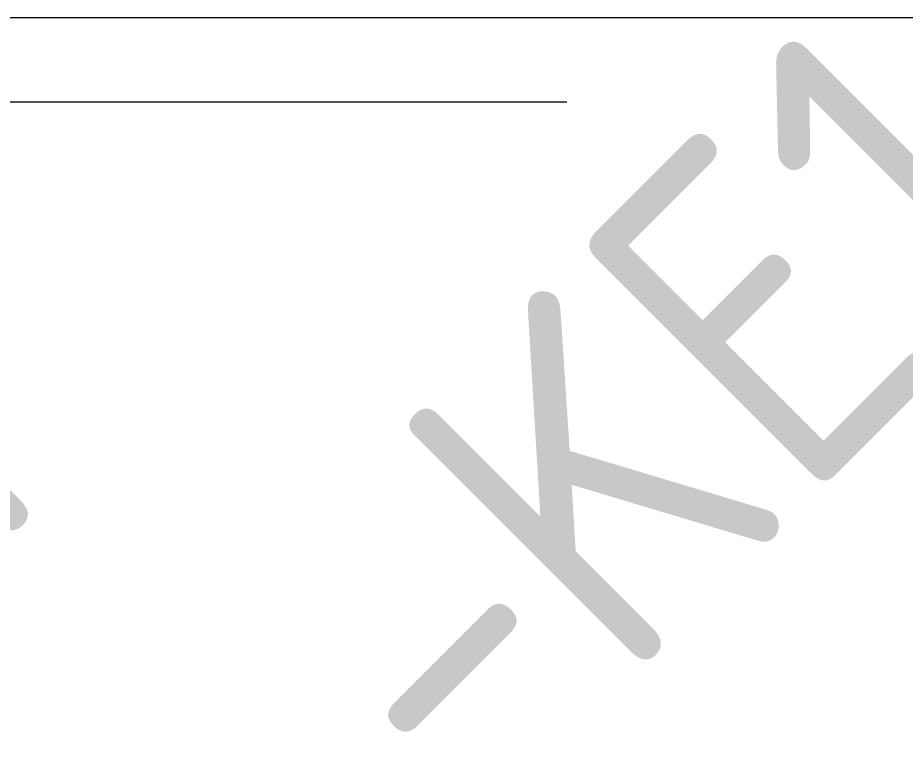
# Model space of a CAD drawing. Header units: millimetres. Extents: x 4134 to 7422, y 1400 to 3585.
# Drawn here: x 5669.3 to 5721.3, y 3366.3 to 3408.8 of the extents above; entities that cross this region are included whole.
import ezdxf
from ezdxf.enums import TextEntityAlignment as Align

# ---------------------------------------------------------------- set-up
doc = ezdxf.new("R2010")
doc.units = ezdxf.units.MM
doc.layers.add('000-PI-Oprema', color=30, linetype='Continuous', lineweight=5)
doc.layers.add('SI-ORMAR-Tekst', color=7, linetype='Continuous', lineweight=5)
doc.layers.add('000-PI-ORMAR', color=2, linetype='Continuous')
doc.styles.add('PI0', font='isocpeur.ttf', dxfattribs={"width": 0.9})

# ---------------------------------------------------------------- blocks, each defined once
blk = doc.blocks.new('2000x800_montazna ploca')
at = {"layer": '000-PI-ORMAR', "color": 0, "linetype": 'ByBlock', "lineweight": 0}
blk.add_line((-3678.669, 1649.187), (-4289.669, 1649.187), dxfattribs=at)
blk = doc.blocks.new('LL49 W 100-230V')
at = {"layer": '000-PI-Oprema', "color": 0, "linetype": 'ByBlock', "lineweight": 0, "ltscale": 0.25}
blk.add_line((46014.659, 36815.383), (45476.659, 36815.383), dxfattribs=at)

msp = doc.modelspace()

# ---------------------------------------------------------------- block references
at = {"layer": '000-PI-Oprema', "color": 0, "linetype": 'ByBlock', "lineweight": 0}
msp.add_blockref('LL49 W 100-230V', (-40313.199, -33411.553), dxfattribs=at)
at = {"layer": '000-PI-ORMAR', "color": 0, "linetype": 'ByBlock', "lineweight": 0}
msp.add_blockref('2000x800_montazna ploca', (9416.617, 1759.591), dxfattribs=at)

# ---------------------------------------------------------------- texts
at = {"layer": 'SI-ORMAR-Tekst', "color": 0, "linetype": 'ByBlock', "lineweight": 0, "style": 'PI0', "width": 0.9}
msp.add_text('-KE1', height=20, rotation=45, dxfattribs=at).set_placement((5706.288, 3385.17), align=Align.MIDDLE)
msp.add_text('-BM1', height=20, rotation=45, dxfattribs=at).set_placement((5633.815, 3343.161))

doc.saveas('drawing.dxf')
